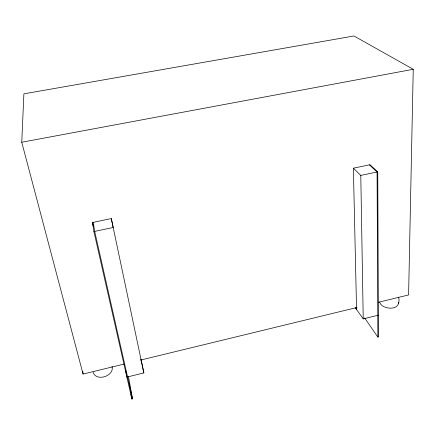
<?xml version="1.0" encoding="UTF-8"?>
<svg xmlns="http://www.w3.org/2000/svg" width="435" height="435" viewBox="0 0 435 435"><rect width="100%" height="100%" fill="white"/><g stroke="black" fill="none" stroke-linecap="round" stroke-linejoin="round"><path stroke-width="0.65" d="M379.592 302.037C380.968 306.447 386.155 308.029 390.325 308.181C397.4 308.295 400.048 304.07 398.678 297.083M124.008 364.106L83.069 374.056L21.75 142.24L23.898 93.84L353.976 35.98L413.25 69.29L408.596 294.946L378.222 302.33M93.911 231.556L113.203 227.5L111.306 218.577L92.47 222.497L93.911 231.556L131.848 399.02L132.517 398.851L128.499 376.781M364.65 317.947L377.874 337.098L378.466 336.946L377.754 171.852L369.995 164.724L353.383 168.182L356.559 309.519M111.306 218.577L143.855 372.92L126.884 377.101L125.715 370.528M355.379 307.855L363.23 318.904L378.374 315.174M140.516 360.098L357.091 307.463M353.383 168.182L360.784 175.419L377.754 171.852M21.75 142.24L413.25 69.29M369.337 164.865L377.074 171.994L377.874 337.098M355.759 307.817L356.548 308.926M112.034 366.346C114.731 376.036 96.075 382.142 93.106 372.181M132.517 398.851L94.683 231.393L93.226 222.339M92.47 222.497L93.367 226.461M140.956 359.223L143.855 372.92M130.478 391.402L130.707 392.674M130.935 393.941L131.848 399.02M82.813 371.354L83.069 374.056M398.558 302.14L398.596 303.701M360.784 175.419L363.23 318.904"/></g></svg>
